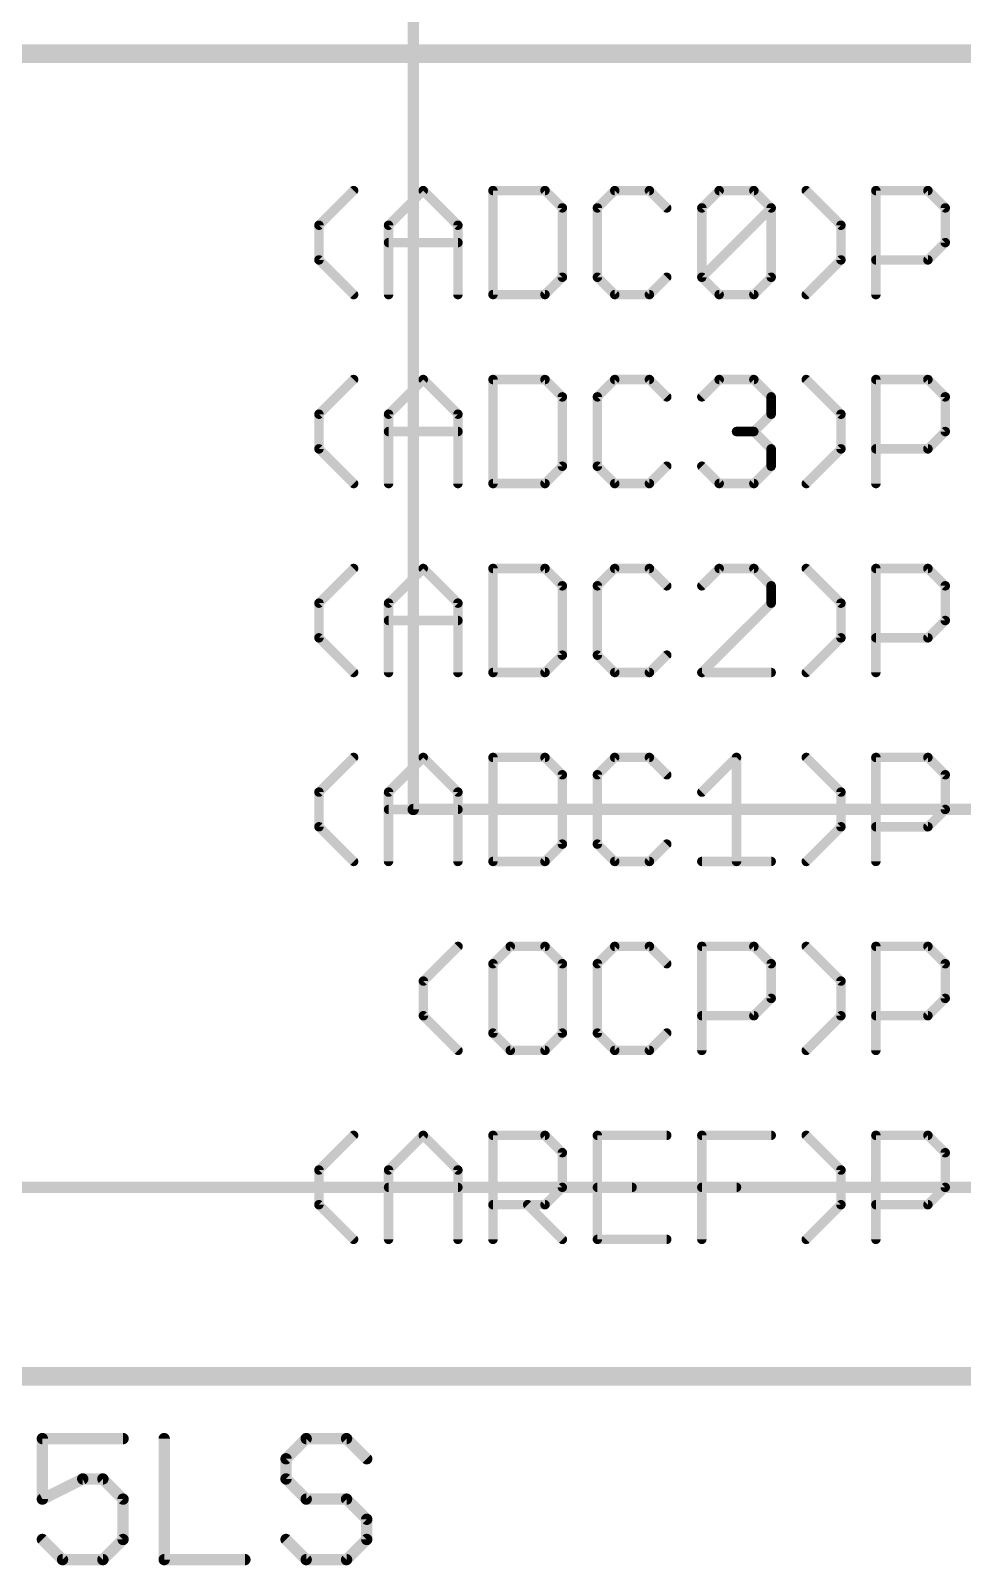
# Model space of a CAD drawing. Extents: x -12 to 175, y 0 to 78.
# Drawn here: x 12.64 to 25.16, y 22.86 to 43.49 of the extents above; entities that cross this region are included whole.
import ezdxf

# ---------------------------------------------------------------- set-up
doc = ezdxf.new("R2010")
doc.units = 0
for name, color, linetype in [('91', 82, 'CONTINUOUS'), ('94', 22, 'CONTINUOUS'), ('95', 253, 'CONTINUOUS'), ('96', 253, 'CONTINUOUS')]:
    doc.layers.add(name, color=color, linetype=linetype)

msp = doc.modelspace()

# ---------------------------------------------------------------- linework, layer by layer
at = {"layer": '91', "const_width": 0.1524}
for points in [[(17.78, 53.34), (17.78, 33.02)], [(17.78, 33.02), (35.56, 33.02)], [(35.56, 27.94), (5.08, 27.94)]]:
    msp.add_lwpolyline(points, dxfattribs=at)
at = {"layer": '91', "const_width": 0.0762}
for points in [[(17.78, 33.0581, 1), (17.78, 32.9819)], [(17.7419, 33.02, 1), (17.8181, 33.02)]]:
    msp.add_lwpolyline(points, format="xyb", dxfattribs=at)
at = {"layer": '94', "const_width": 0.254}
for points in [[(5.08, 43.18), (30.48, 43.18)], [(30.48, 25.4), (5.08, 25.4)]]:
    msp.add_lwpolyline(points, dxfattribs=at)
at = {"layer": '95', "const_width": 0.127}
for points in [[(16.5127, 40.8736), (16.9788, 41.3397)], [(17.4482, 40.8736), (17.9143, 41.3397)], [(17.9143, 41.3397), (18.3804, 40.8736)], [(18.8515, 41.3397), (18.8515, 39.9415)], [(19.5506, 41.3397), (18.8515, 41.3397)], [(19.7836, 41.1067), (19.5506, 41.3397)], [(20.4878, 41.3397), (20.2548, 41.1067)], [(20.9539, 41.3397), (20.4878, 41.3397)], [(21.1869, 41.1067), (20.9539, 41.3397)], [(21.6581, 41.1067), (21.8911, 41.3397)], [(21.8911, 41.3397), (22.3572, 41.3397)], [(22.3572, 41.3397), (22.5902, 41.1067)], [(23.5274, 40.8736), (23.0613, 41.3397)], [(23.9969, 39.9415), (23.9969, 41.3397)], [(23.9969, 41.3397), (24.696, 41.3397)], [(24.696, 41.3397), (24.929, 41.1067)], [(19.7836, 40.1745), (19.7836, 41.1067)], [(20.2548, 41.1067), (20.2548, 40.1745)], [(21.6581, 40.1745), (21.6581, 41.1067)], [(21.6581, 40.1745), (22.5902, 41.1067)], [(22.5902, 41.1067), (22.5902, 40.1745)], [(24.929, 41.1067), (24.929, 40.6406)], [(16.5127, 40.4076), (16.5127, 40.8736)], [(17.4482, 39.9415), (17.4482, 40.8736)], [(18.3804, 40.8736), (18.3804, 39.9415)], [(23.5274, 40.4076), (23.5274, 40.8736)], [(17.4482, 40.6406), (18.3804, 40.6406)], [(24.929, 40.6406), (24.696, 40.4076)], [(16.9788, 39.9415), (16.5127, 40.4076)], [(23.0613, 39.9415), (23.5274, 40.4076)], [(24.696, 40.4076), (23.9969, 40.4076)], [(19.5506, 39.9415), (19.7836, 40.1745)], [(20.2548, 40.1745), (20.4878, 39.9415)], [(20.9539, 39.9415), (21.1869, 40.1745)], [(21.8911, 39.9415), (21.6581, 40.1745)], [(22.5902, 40.1745), (22.3572, 39.9415)], [(18.8515, 39.9415), (19.5506, 39.9415)], [(20.4878, 39.9415), (20.9539, 39.9415)], [(22.3572, 39.9415), (21.8911, 39.9415)], [(16.5127, 38.3336), (16.9788, 38.7997)], [(17.4482, 38.3336), (17.9143, 38.7997)], [(17.9143, 38.7997), (18.3804, 38.3336)], [(18.8515, 38.7997), (18.8515, 37.4015)], [(19.5506, 38.7997), (18.8515, 38.7997)], [(19.7836, 38.5667), (19.5506, 38.7997)], [(20.4878, 38.7997), (20.2548, 38.5667)], [(20.9539, 38.7997), (20.4878, 38.7997)], [(21.1869, 38.5667), (20.9539, 38.7997)], [(21.6581, 38.5667), (21.8911, 38.7997)], [(21.8911, 38.7997), (22.3572, 38.7997)], [(22.3572, 38.7997), (22.5902, 38.5667)], [(23.5274, 38.3336), (23.0613, 38.7997)], [(23.9969, 37.4015), (23.9969, 38.7997)], [(23.9969, 38.7997), (24.696, 38.7997)], [(24.696, 38.7997), (24.929, 38.5667)], [(19.7836, 37.6345), (19.7836, 38.5667)], [(20.2548, 38.5667), (20.2548, 37.6345)], [(22.5902, 38.5667), (22.5902, 38.3336)], [(24.929, 38.5667), (24.929, 38.1006)], [(16.5127, 37.8676), (16.5127, 38.3336)], [(17.4482, 37.4015), (17.4482, 38.3336)], [(18.3804, 38.3336), (18.3804, 37.4015)], [(22.5902, 38.3336), (22.3572, 38.1006)], [(23.5274, 37.8676), (23.5274, 38.3336)], [(17.4482, 38.1006), (18.3804, 38.1006)], [(22.3572, 38.1006), (22.1241, 38.1006)], [(22.3572, 38.1006), (22.5902, 37.8676)], [(24.929, 38.1006), (24.696, 37.8676)], [(16.9788, 37.4015), (16.5127, 37.8676)], [(22.5902, 37.8676), (22.5902, 37.6345)], [(23.0613, 37.4015), (23.5274, 37.8676)], [(24.696, 37.8676), (23.9969, 37.8676)], [(19.5506, 37.4015), (19.7836, 37.6345)], [(20.2548, 37.6345), (20.4878, 37.4015)], [(20.9539, 37.4015), (21.1869, 37.6345)], [(21.8911, 37.4015), (21.6581, 37.6345)], [(22.5902, 37.6345), (22.3572, 37.4015)], [(18.8515, 37.4015), (19.5506, 37.4015)], [(20.4878, 37.4015), (20.9539, 37.4015)], [(22.3572, 37.4015), (21.8911, 37.4015)], [(16.5127, 35.7936), (16.9788, 36.2597)], [(17.4482, 35.7936), (17.9143, 36.2597)], [(17.9143, 36.2597), (18.3804, 35.7936)], [(18.8515, 36.2597), (18.8515, 34.8615)], [(19.5506, 36.2597), (18.8515, 36.2597)], [(19.7836, 36.0267), (19.5506, 36.2597)], [(20.4878, 36.2597), (20.2548, 36.0267)], [(20.9539, 36.2597), (20.4878, 36.2597)], [(21.1869, 36.0267), (20.9539, 36.2597)], [(21.8911, 36.2597), (21.6581, 36.0267)], [(22.3572, 36.2597), (21.8911, 36.2597)], [(22.5902, 36.0267), (22.3572, 36.2597)], [(23.5274, 35.7936), (23.0613, 36.2597)], [(23.9969, 34.8615), (23.9969, 36.2597)], [(23.9969, 36.2597), (24.696, 36.2597)], [(24.696, 36.2597), (24.929, 36.0267)], [(19.7836, 35.0945), (19.7836, 36.0267)], [(20.2548, 36.0267), (20.2548, 35.0945)], [(22.5902, 35.7936), (22.5902, 36.0267)], [(24.929, 36.0267), (24.929, 35.5606)], [(16.5127, 35.3276), (16.5127, 35.7936)], [(17.4482, 34.8615), (17.4482, 35.7936)], [(18.3804, 35.7936), (18.3804, 34.8615)], [(21.6581, 34.8615), (22.5902, 35.7936)], [(23.5274, 35.3276), (23.5274, 35.7936)], [(17.4482, 35.5606), (18.3804, 35.5606)], [(24.929, 35.5606), (24.696, 35.3276)], [(16.9788, 34.8615), (16.5127, 35.3276)], [(23.0613, 34.8615), (23.5274, 35.3276)], [(24.696, 35.3276), (23.9969, 35.3276)], [(19.5506, 34.8615), (19.7836, 35.0945)], [(20.2548, 35.0945), (20.4878, 34.8615)], [(20.9539, 34.8615), (21.1869, 35.0945)], [(18.8515, 34.8615), (19.5506, 34.8615)], [(20.4878, 34.8615), (20.9539, 34.8615)], [(22.5902, 34.8615), (21.6581, 34.8615)], [(16.5127, 33.2536), (16.9788, 33.7197)], [(17.4482, 33.2536), (17.9143, 33.7197)], [(17.9143, 33.7197), (18.3804, 33.2536)], [(18.8515, 33.7197), (18.8515, 32.3215)], [(19.5506, 33.7197), (18.8515, 33.7197)], [(19.7836, 33.4867), (19.5506, 33.7197)], [(20.4878, 33.7197), (20.2548, 33.4867)], [(20.9539, 33.7197), (20.4878, 33.7197)], [(21.1869, 33.4867), (20.9539, 33.7197)], [(21.6581, 33.2536), (22.1241, 33.7197)], [(22.1241, 33.7197), (22.1241, 32.3215)], [(23.5274, 33.2536), (23.0613, 33.7197)], [(23.9969, 32.3215), (23.9969, 33.7197)], [(23.9969, 33.7197), (24.696, 33.7197)], [(24.696, 33.7197), (24.929, 33.4867)], [(19.7836, 32.5545), (19.7836, 33.4867)], [(20.2548, 33.4867), (20.2548, 32.5545)], [(24.929, 33.4867), (24.929, 33.0206)], [(16.5127, 32.7876), (16.5127, 33.2536)], [(17.4482, 32.3215), (17.4482, 33.2536)], [(18.3804, 33.2536), (18.3804, 32.3215)], [(23.5274, 32.7876), (23.5274, 33.2536)], [(17.4482, 33.0206), (18.3804, 33.0206)], [(24.929, 33.0206), (24.696, 32.7876)], [(16.9788, 32.3215), (16.5127, 32.7876)], [(23.0613, 32.3215), (23.5274, 32.7876)], [(24.696, 32.7876), (23.9969, 32.7876)], [(19.5506, 32.3215), (19.7836, 32.5545)], [(20.2548, 32.5545), (20.4878, 32.3215)], [(20.9539, 32.3215), (21.1869, 32.5545)], [(18.8515, 32.3215), (19.5506, 32.3215)], [(20.4878, 32.3215), (20.9539, 32.3215)], [(21.6581, 32.3215), (22.5902, 32.3215)], [(17.916, 30.7136), (18.382, 31.1797)], [(19.0845, 31.1797), (18.8515, 30.9467)], [(19.5506, 31.1797), (19.0845, 31.1797)], [(19.7836, 30.9467), (19.5506, 31.1797)], [(20.4878, 31.1797), (20.2548, 30.9467)], [(20.9539, 31.1797), (20.4878, 31.1797)], [(21.1869, 30.9467), (20.9539, 31.1797)], [(21.6581, 29.7815), (21.6581, 31.1797)], [(21.6581, 31.1797), (22.3572, 31.1797)], [(22.3572, 31.1797), (22.5902, 30.9467)], [(23.5274, 30.7136), (23.0613, 31.1797)], [(23.9969, 29.7815), (23.9969, 31.1797)], [(23.9969, 31.1797), (24.696, 31.1797)], [(24.696, 31.1797), (24.929, 30.9467)], [(18.8515, 30.9467), (18.8515, 30.0145)], [(19.7836, 30.0145), (19.7836, 30.9467)], [(20.2548, 30.9467), (20.2548, 30.0145)], [(22.5902, 30.9467), (22.5902, 30.4806)], [(24.929, 30.9467), (24.929, 30.4806)], [(17.916, 30.2476), (17.916, 30.7136)], [(23.5274, 30.2476), (23.5274, 30.7136)], [(22.5902, 30.4806), (22.3572, 30.2476)], [(24.929, 30.4806), (24.696, 30.2476)], [(18.382, 29.7815), (17.916, 30.2476)], [(22.3572, 30.2476), (21.6581, 30.2476)], [(23.0613, 29.7815), (23.5274, 30.2476)], [(24.696, 30.2476), (23.9969, 30.2476)], [(18.8515, 30.0145), (19.0845, 29.7815)], [(19.5506, 29.7815), (19.7836, 30.0145)], [(20.2548, 30.0145), (20.4878, 29.7815)], [(20.9539, 29.7815), (21.1869, 30.0145)], [(19.0845, 29.7815), (19.5506, 29.7815)], [(20.4878, 29.7815), (20.9539, 29.7815)], [(16.5127, 28.1736), (16.9788, 28.6397)], [(17.4482, 28.1736), (17.9143, 28.6397)], [(17.9143, 28.6397), (18.3804, 28.1736)], [(18.8515, 27.2415), (18.8515, 28.6397)], [(18.8515, 28.6397), (19.5506, 28.6397)], [(19.5506, 28.6397), (19.7836, 28.4067)], [(21.1869, 28.6397), (20.2548, 28.6397)], [(20.2548, 28.6397), (20.2548, 27.2415)], [(21.6581, 27.2415), (21.6581, 28.6397)], [(21.6581, 28.6397), (22.5902, 28.6397)], [(23.5274, 28.1736), (23.0613, 28.6397)], [(23.9969, 27.2415), (23.9969, 28.6397)], [(23.9969, 28.6397), (24.696, 28.6397)], [(24.696, 28.6397), (24.929, 28.4067)], [(19.7836, 28.4067), (19.7836, 27.9406)], [(24.929, 28.4067), (24.929, 27.9406)], [(16.5127, 27.7076), (16.5127, 28.1736)], [(17.4482, 27.2415), (17.4482, 28.1736)], [(18.3804, 28.1736), (18.3804, 27.2415)], [(23.5274, 27.7076), (23.5274, 28.1736)], [(17.4482, 27.9406), (18.3804, 27.9406)], [(19.7836, 27.9406), (19.5506, 27.7076)], [(20.2548, 27.9406), (20.7208, 27.9406)], [(21.6581, 27.9406), (22.1241, 27.9406)], [(24.929, 27.9406), (24.696, 27.7076)], [(16.9788, 27.2415), (16.5127, 27.7076)], [(19.5506, 27.7076), (18.8515, 27.7076)], [(19.3176, 27.7076), (19.7836, 27.2415)], [(23.0613, 27.2415), (23.5274, 27.7076)], [(24.696, 27.7076), (23.9969, 27.7076)], [(20.2548, 27.2415), (21.1869, 27.2415)]]:
    msp.add_lwpolyline(points, dxfattribs=at)
at = {"layer": '95', "const_width": 0.0635}
for points in [[(17.0012, 41.3172, 1), (16.9563, 41.3621)], [(17.9367, 41.3621, 1), (17.8918, 41.3172)], [(17.9367, 41.3172, 1), (17.8918, 41.3621)], [(18.8515, 41.3714, 1), (18.8515, 41.3079)], [(18.8833, 41.3397, 1), (18.8198, 41.3397)], [(19.5731, 41.3621, 1), (19.5281, 41.3172)], [(19.5506, 41.3079, 1), (19.5506, 41.3714)], [(20.4878, 41.3714, 1), (20.4878, 41.3079)], [(20.5103, 41.3172, 1), (20.4654, 41.3621)], [(20.9763, 41.3621, 1), (20.9314, 41.3172)], [(20.9539, 41.3079, 1), (20.9539, 41.3714)], [(21.8911, 41.3714, 1), (21.8911, 41.3079)], [(21.9135, 41.3172, 1), (21.8686, 41.3621)], [(22.3796, 41.3621, 1), (22.3347, 41.3172)], [(22.3572, 41.3079, 1), (22.3572, 41.3714)], [(23.0838, 41.3621, 1), (23.0389, 41.3172)], [(24.0286, 41.3397, 1), (23.9651, 41.3397)], [(23.9969, 41.3714, 1), (23.9969, 41.3079)], [(24.7184, 41.3621, 1), (24.6735, 41.3172)], [(24.696, 41.3079, 1), (24.696, 41.3714)], [(19.8154, 41.1067, 1), (19.7519, 41.1067)], [(19.7612, 41.0842, 1), (19.8061, 41.1291)], [(20.2865, 41.1067, 1), (20.223, 41.1067)], [(20.2323, 41.1291, 1), (20.2772, 41.0842)], [(21.1645, 41.0842, 1), (21.2094, 41.1291)], [(21.6898, 41.1067, 1), (21.6263, 41.1067)], [(21.6356, 41.1291, 1), (21.6805, 41.0842)], [(22.6219, 41.1067, 1), (22.5584, 41.1067)], [(22.6126, 41.0842, 1), (22.5677, 41.1291)], [(22.5677, 41.0842, 1), (22.6126, 41.1291)], [(24.9607, 41.1067, 1), (24.8972, 41.1067)], [(24.9065, 41.0842, 1), (24.9514, 41.1291)], [(16.5445, 40.8736, 1), (16.481, 40.8736)], [(16.4903, 40.8961, 1), (16.5352, 40.8512)], [(17.48, 40.8736, 1), (17.4165, 40.8736)], [(17.4258, 40.8961, 1), (17.4707, 40.8512)], [(18.4121, 40.8736, 1), (18.3486, 40.8736)], [(18.3579, 40.8512, 1), (18.4028, 40.8961)], [(23.5591, 40.8736, 1), (23.4957, 40.8736)], [(23.5049, 40.8512, 1), (23.5499, 40.8961)], [(17.4482, 40.6723, 1), (17.4482, 40.6088)], [(18.3804, 40.6088, 1), (18.3804, 40.6723)], [(24.8972, 40.6406, 1), (24.9607, 40.6406)], [(24.9514, 40.6181, 1), (24.9065, 40.663)], [(16.5352, 40.43, 1), (16.4903, 40.3851)], [(16.481, 40.4076, 1), (16.5445, 40.4076)], [(23.4957, 40.4076, 1), (23.5591, 40.4076)], [(23.5499, 40.3851, 1), (23.5049, 40.43)], [(23.9969, 40.4393, 1), (23.9969, 40.3758)], [(24.6735, 40.43, 1), (24.7184, 40.3851)], [(24.696, 40.3758, 1), (24.696, 40.4393)], [(19.8061, 40.1521, 1), (19.7612, 40.197)], [(20.2772, 40.197, 1), (20.2323, 40.1521)], [(21.2094, 40.1521, 1), (21.1645, 40.197)], [(21.6805, 40.197, 1), (21.6356, 40.1521)], [(21.6356, 40.197, 1), (21.6805, 40.1521)], [(22.6126, 40.1521, 1), (22.5677, 40.197)], [(19.7519, 40.1745, 1), (19.8154, 40.1745)], [(20.223, 40.1745, 1), (20.2865, 40.1745)], [(21.6263, 40.1745, 1), (21.6898, 40.1745)], [(22.5584, 40.1745, 1), (22.6219, 40.1745)], [(16.9563, 39.919, 1), (17.0012, 39.964)], [(17.4165, 39.9415, 1), (17.48, 39.9415)], [(18.3486, 39.9415, 1), (18.4121, 39.9415)], [(18.8515, 39.9733, 1), (18.8515, 39.9098)], [(18.8198, 39.9415, 1), (18.8833, 39.9415)], [(19.5281, 39.964, 1), (19.5731, 39.919)], [(19.5506, 39.9098, 1), (19.5506, 39.9733)], [(20.4878, 39.9733, 1), (20.4878, 39.9098)], [(20.4654, 39.919, 1), (20.5103, 39.964)], [(20.9314, 39.964, 1), (20.9763, 39.919)], [(20.9539, 39.9098, 1), (20.9539, 39.9733)], [(21.8911, 39.9733, 1), (21.8911, 39.9098)], [(21.8686, 39.919, 1), (21.9135, 39.964)], [(22.3347, 39.964, 1), (22.3796, 39.919)], [(22.3572, 39.9098, 1), (22.3572, 39.9733)], [(23.0389, 39.964, 1), (23.0838, 39.919)], [(23.9651, 39.9415, 1), (24.0286, 39.9415)], [(17.0012, 38.7772, 1), (16.9563, 38.8221)], [(17.9367, 38.8221, 1), (17.8918, 38.7772)], [(17.9367, 38.7772, 1), (17.8918, 38.8221)], [(18.8515, 38.8314, 1), (18.8515, 38.7679)], [(18.8833, 38.7997, 1), (18.8198, 38.7997)], [(19.5731, 38.8221, 1), (19.5281, 38.7772)], [(19.5506, 38.7679, 1), (19.5506, 38.8314)], [(20.4878, 38.8314, 1), (20.4878, 38.7679)], [(20.5103, 38.7772, 1), (20.4654, 38.8221)], [(20.9763, 38.8221, 1), (20.9314, 38.7772)], [(20.9539, 38.7679, 1), (20.9539, 38.8314)], [(21.8911, 38.8314, 1), (21.8911, 38.7679)], [(21.9135, 38.7772, 1), (21.8686, 38.8221)], [(22.3796, 38.8221, 1), (22.3347, 38.7772)], [(22.3572, 38.7679, 1), (22.3572, 38.8314)], [(23.0838, 38.8221, 1), (23.0389, 38.7772)], [(24.0286, 38.7997, 1), (23.9651, 38.7997)], [(23.9969, 38.8314, 1), (23.9969, 38.7679)], [(24.7184, 38.8221, 1), (24.6735, 38.7772)], [(24.696, 38.7679, 1), (24.696, 38.8314)], [(19.8154, 38.5667, 1), (19.7519, 38.5667)], [(19.7612, 38.5442, 1), (19.8061, 38.5891)], [(20.2865, 38.5667, 1), (20.223, 38.5667)], [(20.2323, 38.5891, 1), (20.2772, 38.5442)], [(21.1645, 38.5442, 1), (21.2094, 38.5891)], [(21.6356, 38.5891, 1), (21.6805, 38.5442)], [(22.6219, 38.5667, 1), (22.5584, 38.5667)], [(22.5677, 38.5442, 1), (22.6126, 38.5891)], [(24.9607, 38.5667, 1), (24.8972, 38.5667)], [(24.9065, 38.5442, 1), (24.9514, 38.5891)], [(16.5445, 38.3336, 1), (16.481, 38.3336)], [(16.4903, 38.3561, 1), (16.5352, 38.3112)], [(17.48, 38.3336, 1), (17.4165, 38.3336)], [(17.4258, 38.3561, 1), (17.4707, 38.3112)], [(18.4121, 38.3336, 1), (18.3486, 38.3336)], [(18.3579, 38.3112, 1), (18.4028, 38.3561)], [(22.6126, 38.3112, 1), (22.5677, 38.3561)], [(23.5591, 38.3336, 1), (23.4957, 38.3336)], [(23.5049, 38.3112, 1), (23.5499, 38.3561)], [(17.4482, 38.1323, 1), (17.4482, 38.0688)], [(18.3804, 38.0688, 1), (18.3804, 38.1323)], [(22.1241, 38.1323, 1), (22.1241, 38.0688)], [(22.3796, 38.123, 1), (22.3347, 38.0781)], [(22.3572, 38.0688, 1), (22.3572, 38.1323)], [(22.5584, 38.3336, 1), (22.6219, 38.3336)], [(24.9514, 38.0781, 1), (24.9065, 38.123)], [(22.3347, 38.123, 1), (22.3796, 38.0781)], [(24.8972, 38.1006, 1), (24.9607, 38.1006)], [(16.5352, 37.89, 1), (16.4903, 37.8451)], [(16.481, 37.8676, 1), (16.5445, 37.8676)], [(22.6219, 37.8676, 1), (22.5584, 37.8676)], [(22.5677, 37.8451, 1), (22.6126, 37.89)], [(23.4957, 37.8676, 1), (23.5591, 37.8676)], [(23.5499, 37.8451, 1), (23.5049, 37.89)], [(23.9969, 37.8993, 1), (23.9969, 37.8358)], [(24.6735, 37.89, 1), (24.7184, 37.8451)], [(24.696, 37.8358, 1), (24.696, 37.8993)], [(19.7519, 37.6345, 1), (19.8154, 37.6345)], [(19.8061, 37.6121, 1), (19.7612, 37.657)], [(20.2772, 37.657, 1), (20.2323, 37.6121)], [(20.223, 37.6345, 1), (20.2865, 37.6345)], [(21.2094, 37.6121, 1), (21.1645, 37.657)], [(21.6805, 37.657, 1), (21.6356, 37.6121)], [(22.5584, 37.6345, 1), (22.6219, 37.6345)], [(22.6126, 37.6121, 1), (22.5677, 37.657)], [(16.9563, 37.379, 1), (17.0012, 37.424)], [(17.4165, 37.4015, 1), (17.48, 37.4015)], [(18.3486, 37.4015, 1), (18.4121, 37.4015)], [(18.8515, 37.4333, 1), (18.8515, 37.3697)], [(18.8198, 37.4015, 1), (18.8833, 37.4015)], [(19.5281, 37.424, 1), (19.5731, 37.379)], [(19.5506, 37.3697, 1), (19.5506, 37.4333)], [(20.4878, 37.4333, 1), (20.4878, 37.3697)], [(20.4654, 37.379, 1), (20.5103, 37.424)], [(20.9314, 37.424, 1), (20.9763, 37.379)], [(20.9539, 37.3697, 1), (20.9539, 37.4333)], [(21.8911, 37.4333, 1), (21.8911, 37.3697)], [(21.8686, 37.379, 1), (21.9135, 37.424)], [(22.3347, 37.424, 1), (22.3796, 37.379)], [(22.3572, 37.3697, 1), (22.3572, 37.4333)], [(23.0389, 37.424, 1), (23.0838, 37.379)], [(23.9651, 37.4015, 1), (24.0286, 37.4015)], [(17.0012, 36.2372, 1), (16.9563, 36.2821)], [(17.9367, 36.2821, 1), (17.8918, 36.2372)], [(17.9367, 36.2372, 1), (17.8918, 36.2821)], [(18.8515, 36.2914, 1), (18.8515, 36.2279)], [(18.8833, 36.2597, 1), (18.8198, 36.2597)], [(19.5731, 36.2821, 1), (19.5281, 36.2372)], [(19.5506, 36.2279, 1), (19.5506, 36.2914)], [(20.4878, 36.2914, 1), (20.4878, 36.2279)], [(20.5103, 36.2372, 1), (20.4654, 36.2821)], [(20.9763, 36.2821, 1), (20.9314, 36.2372)], [(20.9539, 36.2279, 1), (20.9539, 36.2914)], [(21.8911, 36.2914, 1), (21.8911, 36.2279)], [(21.9135, 36.2372, 1), (21.8686, 36.2821)], [(22.3796, 36.2821, 1), (22.3347, 36.2372)], [(22.3572, 36.2279, 1), (22.3572, 36.2914)], [(23.0838, 36.2821, 1), (23.0389, 36.2372)], [(24.0286, 36.2597, 1), (23.9651, 36.2597)], [(23.9969, 36.2914, 1), (23.9969, 36.2279)], [(24.7184, 36.2821, 1), (24.6735, 36.2372)], [(24.696, 36.2279, 1), (24.696, 36.2914)], [(19.8154, 36.0267, 1), (19.7519, 36.0267)], [(19.7612, 36.0042, 1), (19.8061, 36.0491)], [(20.2865, 36.0267, 1), (20.223, 36.0267)], [(20.2323, 36.0491, 1), (20.2772, 36.0042)], [(21.1645, 36.0042, 1), (21.2094, 36.0491)], [(21.6356, 36.0491, 1), (21.6805, 36.0042)], [(22.6219, 36.0267, 1), (22.5584, 36.0267)], [(22.5677, 36.0042, 1), (22.6126, 36.0491)], [(24.9607, 36.0267, 1), (24.8972, 36.0267)], [(24.9065, 36.0042, 1), (24.9514, 36.0491)], [(16.5445, 35.7936, 1), (16.481, 35.7936)], [(16.4903, 35.8161, 1), (16.5352, 35.7712)], [(17.48, 35.7936, 1), (17.4165, 35.7936)], [(17.4258, 35.8161, 1), (17.4707, 35.7712)], [(18.4121, 35.7936, 1), (18.3486, 35.7936)], [(18.3579, 35.7712, 1), (18.4028, 35.8161)], [(22.5584, 35.7936, 1), (22.6219, 35.7936)], [(22.6126, 35.7712, 1), (22.5677, 35.8161)], [(23.5591, 35.7936, 1), (23.4957, 35.7936)], [(23.5049, 35.7712, 1), (23.5499, 35.8161)], [(17.4482, 35.5923, 1), (17.4482, 35.5288)], [(18.3804, 35.5288, 1), (18.3804, 35.5923)], [(24.8972, 35.5606, 1), (24.9607, 35.5606)], [(24.9514, 35.5381, 1), (24.9065, 35.583)], [(16.5352, 35.35, 1), (16.4903, 35.3051)], [(16.481, 35.3276, 1), (16.5445, 35.3276)], [(23.4957, 35.3276, 1), (23.5591, 35.3276)], [(23.5499, 35.3051, 1), (23.5049, 35.35)], [(23.9969, 35.3593, 1), (23.9969, 35.2958)], [(24.6735, 35.35, 1), (24.7184, 35.3051)], [(24.696, 35.2958, 1), (24.696, 35.3593)], [(19.7519, 35.0945, 1), (19.8154, 35.0945)], [(19.8061, 35.0721, 1), (19.7612, 35.117)], [(20.2772, 35.117, 1), (20.2323, 35.0721)], [(20.223, 35.0945, 1), (20.2865, 35.0945)], [(21.2094, 35.0721, 1), (21.1645, 35.117)], [(16.9563, 34.839, 1), (17.0012, 34.884)], [(17.4165, 34.8615, 1), (17.48, 34.8615)], [(18.3486, 34.8615, 1), (18.4121, 34.8615)], [(18.8515, 34.8933, 1), (18.8515, 34.8297)], [(18.8198, 34.8615, 1), (18.8833, 34.8615)], [(19.5281, 34.884, 1), (19.5731, 34.839)], [(19.5506, 34.8297, 1), (19.5506, 34.8933)], [(20.4878, 34.8933, 1), (20.4878, 34.8297)], [(20.4654, 34.839, 1), (20.5103, 34.884)], [(20.9314, 34.884, 1), (20.9763, 34.839)], [(20.9539, 34.8297, 1), (20.9539, 34.8933)], [(21.6356, 34.884, 1), (21.6805, 34.839)], [(21.6581, 34.8933, 1), (21.6581, 34.8297)], [(22.5902, 34.8297, 1), (22.5902, 34.8933)], [(23.0389, 34.884, 1), (23.0838, 34.839)], [(23.9651, 34.8615, 1), (24.0286, 34.8615)], [(17.0012, 33.6972, 1), (16.9563, 33.7421)], [(17.9367, 33.7421, 1), (17.8918, 33.6972)], [(17.9367, 33.6972, 1), (17.8918, 33.7421)], [(18.8515, 33.7514, 1), (18.8515, 33.6879)], [(18.8833, 33.7197, 1), (18.8198, 33.7197)], [(19.5731, 33.7421, 1), (19.5281, 33.6972)], [(19.5506, 33.6879, 1), (19.5506, 33.7514)], [(20.4878, 33.7514, 1), (20.4878, 33.6879)], [(20.5103, 33.6972, 1), (20.4654, 33.7421)], [(20.9763, 33.7421, 1), (20.9314, 33.6972)], [(20.9539, 33.6879, 1), (20.9539, 33.7514)], [(22.1559, 33.7197, 1), (22.0924, 33.7197)], [(22.1466, 33.6972, 1), (22.1017, 33.7421)], [(23.0838, 33.7421, 1), (23.0389, 33.6972)], [(24.0286, 33.7197, 1), (23.9651, 33.7197)], [(23.9969, 33.7514, 1), (23.9969, 33.6879)], [(24.7184, 33.7421, 1), (24.6735, 33.6972)], [(24.696, 33.6879, 1), (24.696, 33.7514)], [(19.8154, 33.4867, 1), (19.7519, 33.4867)], [(19.7612, 33.4642, 1), (19.8061, 33.5091)], [(20.2865, 33.4867, 1), (20.223, 33.4867)], [(20.2323, 33.5091, 1), (20.2772, 33.4642)], [(21.1645, 33.4642, 1), (21.2094, 33.5091)], [(24.9607, 33.4867, 1), (24.8972, 33.4867)], [(24.9065, 33.4642, 1), (24.9514, 33.5091)], [(16.5445, 33.2536, 1), (16.481, 33.2536)], [(16.4903, 33.2761, 1), (16.5352, 33.2312)], [(17.48, 33.2536, 1), (17.4165, 33.2536)], [(17.4258, 33.2761, 1), (17.4707, 33.2312)], [(18.4121, 33.2536, 1), (18.3486, 33.2536)], [(18.3579, 33.2312, 1), (18.4028, 33.2761)], [(21.6356, 33.2761, 1), (21.6805, 33.2312)], [(23.5591, 33.2536, 1), (23.4957, 33.2536)], [(23.5049, 33.2312, 1), (23.5499, 33.2761)], [(17.4482, 33.0523, 1), (17.4482, 32.9888)], [(18.3804, 32.9888, 1), (18.3804, 33.0523)], [(24.8972, 33.0206, 1), (24.9607, 33.0206)], [(24.9514, 32.9981, 1), (24.9065, 33.043)], [(16.5352, 32.81, 1), (16.4903, 32.7651)], [(16.481, 32.7876, 1), (16.5445, 32.7876)], [(23.4957, 32.7876, 1), (23.5591, 32.7876)], [(23.5499, 32.7651, 1), (23.5049, 32.81)], [(23.9969, 32.8193, 1), (23.9969, 32.7558)], [(24.6735, 32.81, 1), (24.7184, 32.7651)], [(24.696, 32.7558, 1), (24.696, 32.8193)], [(19.8061, 32.5321, 1), (19.7612, 32.577)], [(20.2772, 32.577, 1), (20.2323, 32.5321)], [(21.2094, 32.5321, 1), (21.1645, 32.577)], [(19.7519, 32.5545, 1), (19.8154, 32.5545)], [(20.223, 32.5545, 1), (20.2865, 32.5545)], [(16.9563, 32.299, 1), (17.0012, 32.344)], [(17.4165, 32.3215, 1), (17.48, 32.3215)], [(18.3486, 32.3215, 1), (18.4121, 32.3215)], [(18.8515, 32.3533, 1), (18.8515, 32.2897)], [(18.8198, 32.3215, 1), (18.8833, 32.3215)], [(19.5281, 32.344, 1), (19.5731, 32.299)], [(19.5506, 32.2897, 1), (19.5506, 32.3533)], [(20.4878, 32.3533, 1), (20.4878, 32.2897)], [(20.4654, 32.299, 1), (20.5103, 32.344)], [(20.9314, 32.344, 1), (20.9763, 32.299)], [(20.9539, 32.2897, 1), (20.9539, 32.3533)], [(21.6581, 32.3533, 1), (21.6581, 32.2897)], [(22.0924, 32.3215, 1), (22.1559, 32.3215)], [(22.5902, 32.2897, 1), (22.5902, 32.3533)], [(23.0389, 32.344, 1), (23.0838, 32.299)], [(23.9651, 32.3215, 1), (24.0286, 32.3215)], [(18.4045, 31.1572, 1), (18.3596, 31.2021)], [(19.0845, 31.2114, 1), (19.0845, 31.1479)], [(19.107, 31.1572, 1), (19.0621, 31.2021)], [(19.5731, 31.2021, 1), (19.5282, 31.1572)], [(19.5506, 31.1479, 1), (19.5506, 31.2114)], [(20.4878, 31.2114, 1), (20.4878, 31.1479)], [(20.5103, 31.1572, 1), (20.4654, 31.2021)], [(20.9763, 31.2021, 1), (20.9314, 31.1572)], [(20.9539, 31.1479, 1), (20.9539, 31.2114)], [(21.6898, 31.1797, 1), (21.6263, 31.1797)], [(21.6581, 31.2114, 1), (21.6581, 31.1479)], [(22.3796, 31.2021, 1), (22.3347, 31.1572)], [(22.3572, 31.1479, 1), (22.3572, 31.2114)], [(23.0838, 31.2021, 1), (23.0389, 31.1572)], [(24.0286, 31.1797, 1), (23.9651, 31.1797)], [(23.9969, 31.2114, 1), (23.9969, 31.1479)], [(24.7184, 31.2021, 1), (24.6735, 31.1572)], [(24.696, 31.1479, 1), (24.696, 31.2114)], [(18.8833, 30.9467, 1), (18.8198, 30.9467)], [(18.8291, 30.9691, 1), (18.874, 30.9242)], [(19.8154, 30.9467, 1), (19.7519, 30.9467)], [(19.7612, 30.9242, 1), (19.8061, 30.9691)], [(20.2865, 30.9467, 1), (20.223, 30.9467)], [(20.2323, 30.9691, 1), (20.2772, 30.9242)], [(21.1645, 30.9242, 1), (21.2094, 30.9691)], [(22.6219, 30.9467, 1), (22.5584, 30.9467)], [(22.5677, 30.9242, 1), (22.6126, 30.9691)], [(24.9607, 30.9467, 1), (24.8972, 30.9467)], [(24.9065, 30.9242, 1), (24.9514, 30.9691)], [(17.9477, 30.7136, 1), (17.8842, 30.7136)], [(17.8935, 30.7361, 1), (17.9384, 30.6912)], [(23.5592, 30.7136, 1), (23.4957, 30.7136)], [(23.505, 30.6912, 1), (23.5499, 30.7361)], [(22.6126, 30.4581, 1), (22.5677, 30.503)], [(24.9514, 30.4581, 1), (24.9065, 30.503)], [(22.5584, 30.4806, 1), (22.6219, 30.4806)], [(24.8972, 30.4806, 1), (24.9607, 30.4806)], [(17.9384, 30.27, 1), (17.8935, 30.2251)], [(17.8842, 30.2476, 1), (17.9477, 30.2476)], [(21.6581, 30.2793, 1), (21.6581, 30.2158)], [(22.3347, 30.27, 1), (22.3796, 30.2251)], [(22.3572, 30.2158, 1), (22.3572, 30.2793)], [(23.4957, 30.2476, 1), (23.5592, 30.2476)], [(23.5499, 30.2251, 1), (23.505, 30.27)], [(23.9969, 30.2793, 1), (23.9969, 30.2158)], [(24.6735, 30.27, 1), (24.7184, 30.2251)], [(24.696, 30.2158, 1), (24.696, 30.2793)], [(18.874, 30.037, 1), (18.8291, 29.9921)], [(18.8198, 30.0145, 1), (18.8833, 30.0145)], [(19.7519, 30.0145, 1), (19.8154, 30.0145)], [(19.8061, 29.9921, 1), (19.7612, 30.037)], [(20.2772, 30.037, 1), (20.2323, 29.9921)], [(20.223, 30.0145, 1), (20.2865, 30.0145)], [(21.2094, 29.9921, 1), (21.1645, 30.037)], [(18.3596, 29.759, 1), (18.4045, 29.804)], [(19.0845, 29.8133, 1), (19.0845, 29.7498)], [(19.0621, 29.759, 1), (19.107, 29.804)], [(19.5282, 29.804, 1), (19.5731, 29.759)], [(19.5506, 29.7498, 1), (19.5506, 29.8133)], [(20.4878, 29.8133, 1), (20.4878, 29.7498)], [(20.4654, 29.759, 1), (20.5103, 29.804)], [(20.9314, 29.804, 1), (20.9763, 29.759)], [(20.9539, 29.7498, 1), (20.9539, 29.8133)], [(21.6263, 29.7815, 1), (21.6898, 29.7815)], [(23.0389, 29.804, 1), (23.0838, 29.759)], [(23.9651, 29.7815, 1), (24.0286, 29.7815)], [(17.0012, 28.6172, 1), (16.9563, 28.6621)], [(17.9367, 28.6621, 1), (17.8918, 28.6172)], [(17.9367, 28.6172, 1), (17.8918, 28.6621)], [(18.8515, 28.6714, 1), (18.8515, 28.6079)], [(18.8833, 28.6397, 1), (18.8198, 28.6397)], [(19.5731, 28.6621, 1), (19.5281, 28.6172)], [(19.5506, 28.6079, 1), (19.5506, 28.6714)], [(20.2865, 28.6397, 1), (20.223, 28.6397)], [(20.2548, 28.6714, 1), (20.2548, 28.6079)], [(21.1869, 28.6079, 1), (21.1869, 28.6714)], [(21.6898, 28.6397, 1), (21.6263, 28.6397)], [(21.6581, 28.6714, 1), (21.6581, 28.6079)], [(22.5902, 28.6079, 1), (22.5902, 28.6714)], [(23.0838, 28.6621, 1), (23.0389, 28.6172)], [(24.0286, 28.6397, 1), (23.9651, 28.6397)], [(23.9969, 28.6714, 1), (23.9969, 28.6079)], [(24.7184, 28.6621, 1), (24.6735, 28.6172)], [(24.696, 28.6079, 1), (24.696, 28.6714)], [(19.8154, 28.4067, 1), (19.7519, 28.4067)], [(24.9607, 28.4067, 1), (24.8972, 28.4067)], [(19.7612, 28.3842, 1), (19.8061, 28.4291)], [(24.9065, 28.3842, 1), (24.9514, 28.4291)], [(16.5445, 28.1736, 1), (16.481, 28.1736)], [(16.4903, 28.1961, 1), (16.5352, 28.1512)], [(17.48, 28.1736, 1), (17.4165, 28.1736)], [(17.4258, 28.1961, 1), (17.4707, 28.1512)], [(18.4121, 28.1736, 1), (18.3486, 28.1736)], [(18.3579, 28.1512, 1), (18.4028, 28.1961)], [(23.5591, 28.1736, 1), (23.4957, 28.1736)], [(23.5049, 28.1512, 1), (23.5499, 28.1961)], [(17.4482, 27.9723, 1), (17.4482, 27.9088)], [(18.3804, 27.9088, 1), (18.3804, 27.9723)], [(19.7519, 27.9406, 1), (19.8154, 27.9406)], [(19.8061, 27.9181, 1), (19.7612, 27.963)], [(20.2548, 27.9723, 1), (20.2548, 27.9088)], [(20.7208, 27.9088, 1), (20.7208, 27.9723)], [(21.6581, 27.9723, 1), (21.6581, 27.9088)], [(22.1241, 27.9088, 1), (22.1241, 27.9723)], [(24.8972, 27.9406, 1), (24.9607, 27.9406)], [(24.9514, 27.9181, 1), (24.9065, 27.963)], [(16.5352, 27.73, 1), (16.4903, 27.6851)], [(16.481, 27.7076, 1), (16.5445, 27.7076)], [(18.8515, 27.7393, 1), (18.8515, 27.6758)], [(19.34, 27.73, 1), (19.2951, 27.6851)], [(19.5281, 27.73, 1), (19.5731, 27.6851)], [(19.5506, 27.6758, 1), (19.5506, 27.7393)], [(23.4957, 27.7076, 1), (23.5591, 27.7076)], [(23.5499, 27.6851, 1), (23.5049, 27.73)], [(23.9969, 27.7393, 1), (23.9969, 27.6758)], [(24.6735, 27.73, 1), (24.7184, 27.6851)], [(24.696, 27.6758, 1), (24.696, 27.7393)], [(16.9563, 27.219, 1), (17.0012, 27.264)], [(17.4165, 27.2415, 1), (17.48, 27.2415)], [(18.3486, 27.2415, 1), (18.4121, 27.2415)], [(18.8198, 27.2415, 1), (18.8833, 27.2415)], [(19.7612, 27.219, 1), (19.8061, 27.264)], [(20.2548, 27.2733, 1), (20.2548, 27.2098)], [(20.223, 27.2415, 1), (20.2865, 27.2415)], [(21.1869, 27.2098, 1), (21.1869, 27.2733)], [(21.6263, 27.2415, 1), (21.6898, 27.2415)], [(23.0389, 27.264, 1), (23.0838, 27.219)], [(23.9651, 27.2415, 1), (24.0286, 27.2415)]]:
    msp.add_lwpolyline(points, format="xyb", dxfattribs=at)
at = {"layer": '96', "const_width": 0.1524}
for points in [[(13.8809, 24.5632), (12.7963, 24.5632)], [(12.7963, 24.5632), (12.7963, 23.7497)], [(14.4334, 24.5632), (14.4334, 22.9362)], [(16.3417, 24.5632), (16.0706, 24.292)], [(16.8841, 24.5632), (16.3417, 24.5632)], [(17.1552, 24.292), (16.8841, 24.5632)], [(16.0706, 24.292), (16.0706, 24.0209)], [(12.7963, 23.7497), (13.3386, 24.0209)], [(13.3386, 24.0209), (13.6098, 24.0209)], [(13.6098, 24.0209), (13.8809, 23.7497)], [(16.0706, 24.0209), (16.3417, 23.7497)], [(13.8809, 23.7497), (13.8809, 23.2074)], [(16.3417, 23.7497), (16.8841, 23.7497)], [(16.8841, 23.7497), (17.1552, 23.4785)], [(17.1552, 23.4785), (17.1552, 23.2074)], [(13.0674, 22.9362), (12.7963, 23.2074)], [(13.8809, 23.2074), (13.6098, 22.9362)], [(16.3417, 22.9362), (16.0706, 23.2074)], [(17.1552, 23.2074), (16.8841, 22.9362)], [(13.6098, 22.9362), (13.0674, 22.9362)], [(14.4334, 22.9362), (15.5181, 22.9362)], [(16.8841, 22.9362), (16.3417, 22.9362)]]:
    msp.add_lwpolyline(points, dxfattribs=at)
at = {"layer": '96', "const_width": 0.0762}
for points in [[(12.7963, 24.6013, 1), (12.7963, 24.5251)], [(12.8344, 24.5632, 1), (12.7582, 24.5632)], [(13.8809, 24.5251, 1), (13.8809, 24.6013)], [(14.4715, 24.5632, 1), (14.3953, 24.5632)], [(16.3417, 24.6013, 1), (16.3417, 24.5251)], [(16.3687, 24.5362, 1), (16.3148, 24.5901)], [(16.911, 24.5901, 1), (16.8571, 24.5362)], [(16.8841, 24.5251, 1), (16.8841, 24.6013)], [(16.0436, 24.319, 1), (16.0975, 24.2651)], [(16.1087, 24.292, 1), (16.0325, 24.292)], [(17.1283, 24.2651, 1), (17.1822, 24.319)], [(13.3386, 24.059, 1), (13.3386, 23.9828)], [(13.3556, 23.9868, 1), (13.3216, 24.0549)], [(13.6367, 24.0478, 1), (13.5828, 23.9939)], [(13.6098, 23.9828, 1), (13.6098, 24.059)], [(16.0975, 24.0478, 1), (16.0436, 23.9939)], [(16.0325, 24.0209, 1), (16.1087, 24.0209)], [(12.7792, 23.7838, 1), (12.8133, 23.7156)], [(12.7582, 23.7497, 1), (12.8344, 23.7497)], [(13.919, 23.7497, 1), (13.8428, 23.7497)], [(13.854, 23.7228, 1), (13.9079, 23.7766)], [(16.3417, 23.7878, 1), (16.3417, 23.7116)], [(16.3148, 23.7228, 1), (16.3687, 23.7766)], [(16.911, 23.7766, 1), (16.8571, 23.7228)], [(16.8841, 23.7116, 1), (16.8841, 23.7878)], [(17.1933, 23.4785, 1), (17.1171, 23.4785)], [(17.1283, 23.4516, 1), (17.1822, 23.5055)], [(12.8232, 23.2343, 1), (12.7693, 23.1804)], [(13.8428, 23.2074, 1), (13.919, 23.2074)], [(13.9079, 23.1804, 1), (13.854, 23.2343)], [(16.0975, 23.2343, 1), (16.0436, 23.1804)], [(17.1171, 23.2074, 1), (17.1933, 23.2074)], [(17.1822, 23.1804, 1), (17.1283, 23.2343)], [(13.0674, 22.9743, 1), (13.0674, 22.8981)], [(13.0405, 22.9093, 1), (13.0944, 22.9631)], [(13.5828, 22.9631, 1), (13.6367, 22.9093)], [(13.6098, 22.8981, 1), (13.6098, 22.9743)], [(14.4334, 22.9743, 1), (14.4334, 22.8981)], [(14.3953, 22.9362, 1), (14.4715, 22.9362)], [(15.5181, 22.8981, 1), (15.5181, 22.9743)], [(16.3417, 22.9743, 1), (16.3417, 22.8981)], [(16.3148, 22.9093, 1), (16.3687, 22.9631)], [(16.8571, 22.9631, 1), (16.911, 22.9093)], [(16.8841, 22.8981, 1), (16.8841, 22.9743)]]:
    msp.add_lwpolyline(points, format="xyb", dxfattribs=at)

doc.saveas('drawing.dxf')
